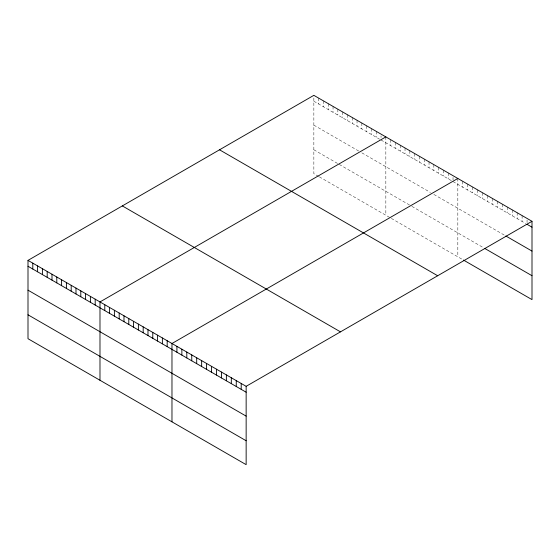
<?xml version="1.0" encoding="UTF-8"?>
<svg xmlns="http://www.w3.org/2000/svg" width="560" height="560" viewBox="0 0 560 560"><rect width="100%" height="100%" fill="white"/><g stroke="black" fill="none" stroke-linecap="round" stroke-linejoin="round"><path stroke-width="0.42" stroke-dasharray="2.8 2.1" d="M313.852 101.227L379.673 139.23M381.038 140.021L451.661 180.796M453.033 181.587L525.644 223.51M313.852 125.139L360.472 152.054M361.844 152.845L430.402 192.43M433.832 194.411L505.155 235.585M313.852 149.772L337.848 163.625M339.22 164.416L409.836 205.184M411.894 206.374L483.966 247.982M318.647 176.449L313.852 173.677L313.852 95.34M319.333 176.841L389.956 217.616M391.328 218.407L462.777 259.658M527.058 220.115L527.058 222.642M522.109 215.579L522.109 221.466M517.167 212.723L517.167 218.61M512.218 209.867L512.218 215.761M507.276 207.018L507.276 212.905M502.334 204.162L502.334 210.049M497.385 201.306L497.385 207.193M492.443 198.45L492.443 204.337M487.501 195.594L487.501 201.481M482.552 192.738L482.552 198.632M477.61 189.889L477.61 195.776M472.661 187.033L472.661 192.92M467.719 184.177L467.719 190.064M462.777 181.321L462.777 187.208M457.828 178.465L457.828 256.802M453.033 177.38L453.033 179.9M448.231 172.928L448.231 178.815M443.429 170.156L443.429 176.043M438.634 167.384L438.634 173.271M433.832 164.612L433.832 170.499M429.037 161.84L429.037 167.734M424.235 159.068L424.235 164.962M419.433 156.303L419.433 162.19M414.638 153.531L414.638 159.418M409.836 150.759L409.836 156.646M405.034 147.987L405.034 153.874M400.239 145.215L400.239 151.109M395.437 142.443L395.437 148.337M390.642 139.678L390.642 145.565M385.84 136.906L385.84 215.236M381.038 135.814L381.038 137.501M376.243 131.362L376.243 137.249M371.441 128.59L371.441 134.484M366.646 125.818L366.646 131.712M361.844 123.053L361.844 128.94M357.042 120.281L357.042 126.168M352.247 117.509L352.247 123.396M347.445 114.737L347.445 120.624M342.65 111.965L342.65 117.859M337.848 109.193L337.848 115.087M333.046 106.428L333.046 112.315M328.251 103.656L328.251 109.543M323.449 100.884L323.449 106.771M318.647 98.112L318.647 103.999"/><path stroke-width="0.84" d="M28 260.379L246.148 386.323L246.148 464.66L28 338.709L28 260.379L313.852 95.34L532 221.291L532 299.621L463.477 260.064M385.84 136.906L99.988 301.938L99.988 380.275M457.828 178.465L171.976 343.504L171.976 421.834M246.148 386.323L532 221.291M527.058 224.322L532 227.178M505.862 235.998L532 251.083M484.673 248.395L532 275.716M219.52 149.8L437.668 275.751M122.332 205.912L340.48 331.863M28 266.266L246.148 392.21M28 290.171L246.148 416.122M28 314.804L246.148 440.748M241.206 383.467L241.206 389.354M236.257 380.611L236.257 386.505M231.315 377.762L231.315 383.649M226.373 374.906L226.373 380.793M221.424 372.05L221.424 377.937M216.482 369.194L216.482 375.081M211.533 366.338L211.533 372.232M206.591 363.482L206.591 369.376M201.649 360.633L201.649 366.52M196.7 357.777L196.7 363.664M191.758 354.921L191.758 360.808M186.809 352.065L186.809 357.952M181.867 349.209L181.867 355.103M176.925 346.353L176.925 352.247M167.181 340.732L167.181 346.619M162.379 337.96L162.379 343.847M157.584 335.188L157.584 341.075M152.782 332.416L152.782 338.31M147.98 329.644L147.98 335.538M143.185 326.879L143.185 332.766M138.383 324.107L138.383 329.994M133.581 321.335L133.581 327.222M128.786 318.563L128.786 324.45M123.984 315.791L123.984 321.685M119.189 313.019L119.189 318.913M114.387 310.254L114.387 316.141M109.585 307.482L109.585 313.369M104.79 304.71L104.79 310.597M95.193 299.166L95.193 305.06M90.391 296.394L90.391 302.288M85.589 293.629L85.589 299.516M80.794 290.857L80.794 296.744M75.992 288.085L75.992 293.972M71.197 285.313L71.197 291.2M66.395 282.541L66.395 288.435M61.593 279.769L61.593 285.663M56.798 277.004L56.798 282.891M51.996 274.232L51.996 280.119M47.194 271.46L47.194 277.347M42.399 268.688L42.399 274.575M37.597 265.916L37.597 271.81M32.802 263.144L32.802 269.038"/></g></svg>
